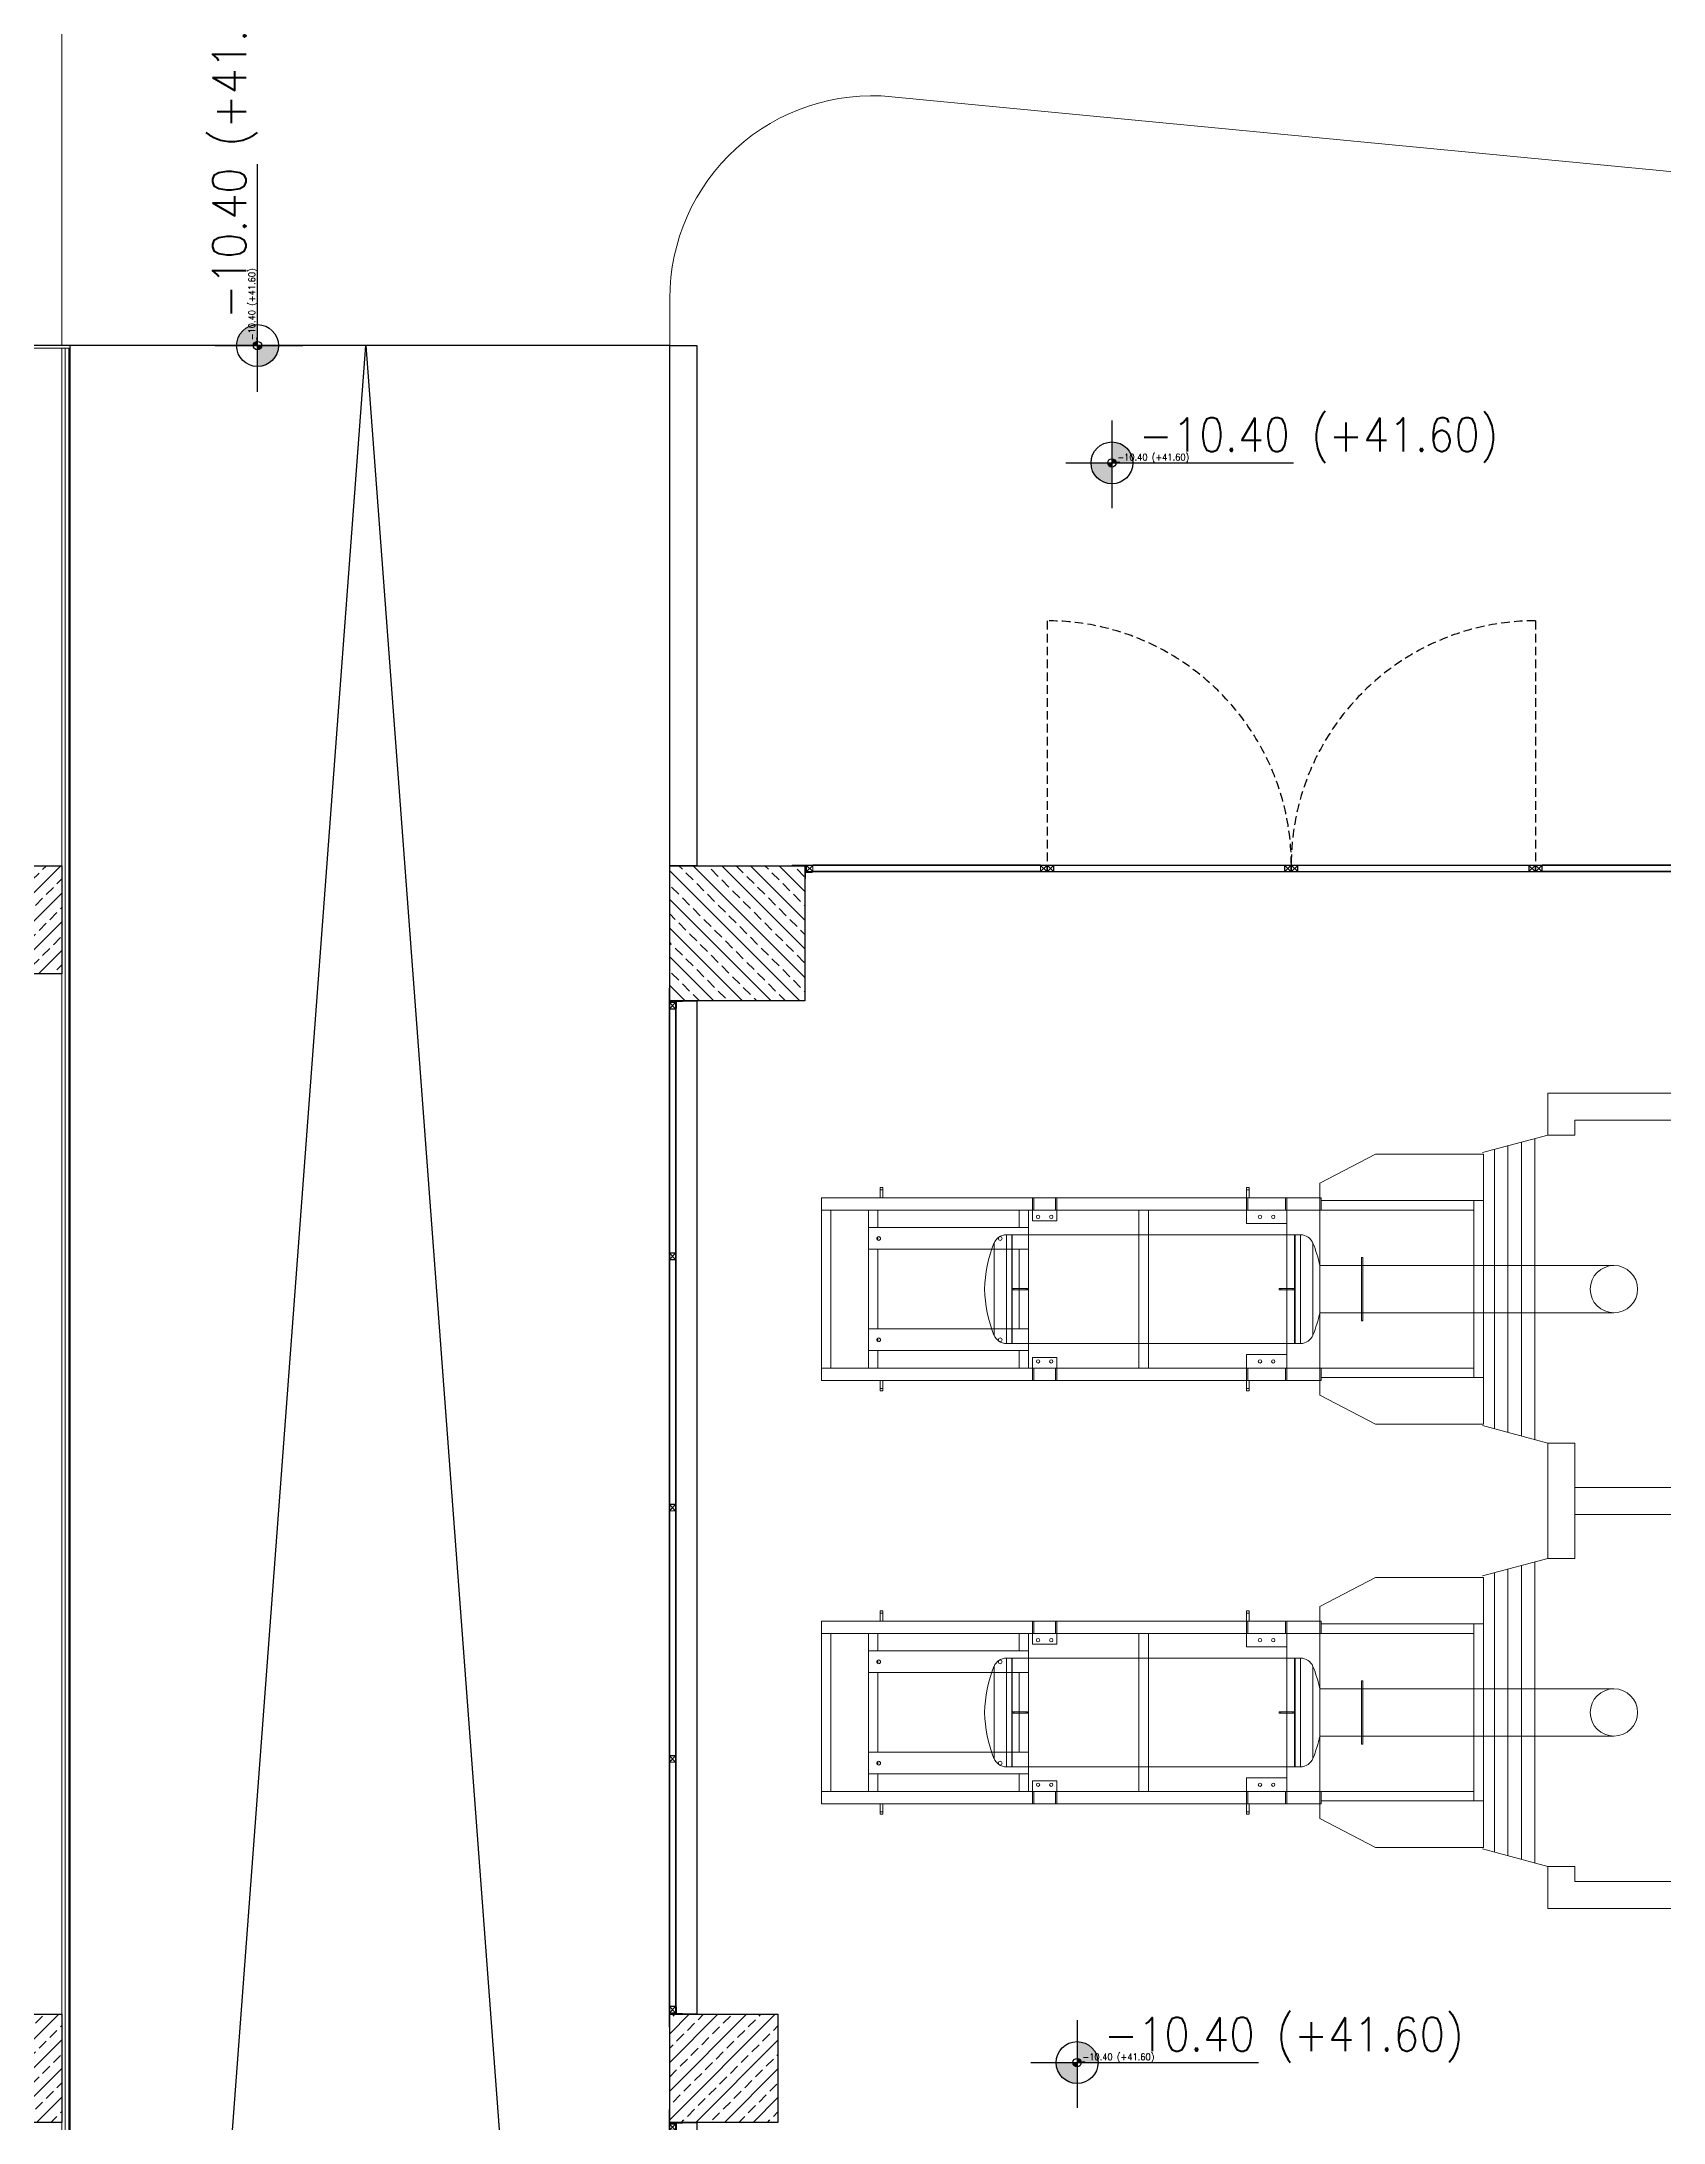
# Model space of a CAD drawing. Header units: metres. Extents: x -9802 to 773, y -8579 to 5125.
# Drawn here: x -2223 to -1023, y -1676 to -136 of the extents above; entities that cross this region are included whole.
import ezdxf
from ezdxf.enums import TextEntityAlignment as Align

# ---------------------------------------------------------------- set-up
doc = ezdxf.new("R2010")
doc.units = ezdxf.units.M
doc.header["$MEASUREMENT"] = 0
doc.linetypes.add('HIDDEN', pattern=[9.525, 6.35, -3.175])
doc.layers.get('0').update_dxf_attribs({"color": 30, "lineweight": 0})
for name, color, linetype in [('AG-DOOR-OPENING', 9, 'HIDDEN'), ('AG-ELEV-02', 152, 'Continuous'), ('AG-PLASTER', 73, 'Continuous'), ('AI-Equipment unfixed', 7, 'Continuous'), ('V-0_Hatch_Concrete', 252, 'Continuous'), ('V-0_Notation_Level_200', 2, 'Continuous'), ('V-0_Notation_Level_200 @ 1', 2, 'Continuous'), ('V-0_Notation_Level_200 @ 10', 2, 'Continuous'), ('V-0_Notation_Level_200 @ 50', 2, 'Continuous'), ('V-2_Column', 160, 'Continuous'), ('V-2_Stair', 100, 'Continuous'), ('V-2_Wall_Concrete', 160, 'Continuous')]:
    doc.layers.add(name, color=color, linetype=linetype)
for name, color, linetype, lineweight in [('AG-Electrical', 133, 'Continuous', 9), ('AG-Insulation_Heat_Rockwool', 95, 'BATTING', 13), ('AG-Profile_Steel', 122, 'Continuous', 15), ('AG-Wall', 4, 'Continuous', 20)]:
    doc.layers.add(name, color=color, linetype=linetype, lineweight=lineweight)
doc.styles.add('KOT', font='simplex.shx', dxfattribs={"width": 0.9})
doc.linetypes.add('BATTING', pattern='A,0.00254,-2.54,[134,ltypeshp.shx,S=2.54,R=0,X=-2.54,Y=0],-5.08,[134,ltypeshp.shx,S=2.54,R=180,X=2.54,Y=0],-2.54', length=10.16254)

# ---------------------------------------------------------------- blocks, each defined once
blk = doc.blocks.new('kolon 1x1')
at = {"layer": 'V-0_Hatch_Concrete'}
h = blk.add_hatch(dxfattribs=at)
h.set_pattern_fill('ANSI33', color=256, scale=0.6, angle=90)
h.set_pattern_definition([(135, (49.56922, -174.56495), (-0.10606602, -0.10606602), []), (135, (49.56922, -174.45888), (-0.10606602, -0.10606602), [0.075, -0.0375])])
h.paths.add_polyline_path([(1, -1), (1, 0), (0, 0), (0, -1)])
blk.add_lwpolyline([(0, -1), (0, 0), (1, 0), (1, -1)], close=True)
blk = doc.blocks.new('kolon 80x80')
at = {"layer": 'V-0_Hatch_Concrete'}
h = blk.add_hatch(dxfattribs=at)
h.set_pattern_fill('ANSI33', color=256, scale=0.6)
h.set_pattern_definition([(45, (-190.3679, -46.12143), (-0.10606602, 0.10606602), []), (45, (-190.26183, -46.12143), (-0.10606602, 0.10606602), [0.075, -0.0375])])
h.paths.add_polyline_path([(0, -0.8), (0.8, -0.8), (0.8, 0), (0, 0)])
blk.add_lwpolyline([(0, -0.8), (0, 0), (0.8, 0), (0.8, -0.8)], close=True)
blk = doc.blocks.new('JENERATOR')
at = {"layer": 'AG-Electrical', "ltscale": 0.3}
for p, q in [((-250, -11), (-250, 20)), ((-250, -11), (-250, 20)), ((-250, 20), (0, 20)), ((-230, -11), (-230, 0)), ((-230, 0), (0, 0)), ((-298.4, -24), (-250, -11)), ((-259.6, -13.6), (-259.6, -236.4)), ((-250, -11), (-230, -11)), ((-418.7, -46.5), (-377.7, -25)), ((-377.7, -25), (-297.7, -25)), ((-297.7, -25), (-297.7, -59.5)), ((-289.6, -21.6), (-289.6, -228.4)), ((-279.6, -19), (-279.6, -231)), ((-269.6, -16.3), (-269.6, -233.7)), ((-418.7, -57.5), (-787.7, -57.5)), ((-787.7, -57.5), (-787.7, -66.5)), ((-744.2, -49.7), (-742.2, -49.7)), ((-744.2, -51.4), (-744.2, -49.7)), ((-742.2, -51.4), (-744.2, -51.4)), ((-744.2, -51.4), (-744.2, -57.5)), ((-742.2, -49.7), (-742.2, -51.4)), ((-742.2, -51.4), (-742.2, -57.5)), ((-631.5, -57.5), (-631.5, -66.5)), ((-631.5, -57.5), (-630.5, -57.5)), ((-630.5, -57.5), (-630.5, -66.5)), ((-614.5, -57.5), (-613.5, -57.5)), ((-614.5, -57.5), (-614.5, -66.5)), ((-613.5, -57.5), (-613.5, -66.5)), ((-473.2, -49.7), (-471.2, -49.7)), ((-473.2, -51.4), (-473.2, -49.7)), ((-471.2, -51.4), (-473.2, -51.4)), ((-473.2, -51.4), (-473.2, -57.5)), ((-473.2, -57.5), (-472.2, -57.5)), ((-473.2, -57.5), (-473.2, -66.5)), ((-472.2, -57.5), (-472.2, -66.5)), ((-471.2, -49.7), (-471.2, -51.4)), ((-471.2, -51.4), (-471.2, -57.5)), ((-444.2, -57.5), (-444.2, -66.5)), ((-444.2, -57.5), (-443.2, -57.5)), ((-443.2, -57.5), (-443.2, -66.5)), ((-418.7, -57.5), (-418.7, -46.5)), ((-418.7, -57.5), (-418.7, -66.5)), ((-418.7, -57.5), (-417.7, -57.5)), ((-417.7, -57.5), (-417.7, -66.5)), ((-304.7, -59.5), (-417.7, -59.5)), ((-297.7, -59.5), (-417.7, -59.5)), ((-304.7, -59.5), (-304.7, -66.5)), ((-304.7, -190.5), (-304.7, -59.5)), ((-297.7, -59.5), (-304.7, -59.5)), ((-297.7, -190.5), (-297.7, -59.5)), ((-631.5, -66.5), (-787.7, -66.5)), ((-787.7, -66.5), (-787.7, -183.5)), ((-780.7, -66.5), (-780.7, -183.5)), ((-752.9, -66.5), (-752.9, -79.5)), ((-745.9, -66.5), (-745.9, -79.5)), ((-641.4, -79.5), (-641.4, -66.5)), ((-634.4, -79.5), (-634.4, -66.5)), ((-631.5, -66.5), (-631.5, -74.5)), ((-613.5, -66.5), (-631.5, -66.5)), ((-631.5, -74.5), (-613.5, -74.5)), ((-613.5, -74.5), (-613.5, -66.5)), ((-473.2, -66.5), (-613.5, -66.5)), ((-552.7, -183.5), (-552.7, -66.5)), ((-545.7, -183.5), (-545.7, -66.5)), ((-473.2, -66.5), (-473.2, -76.5)), ((-443.2, -66.5), (-473.2, -66.5)), ((-473.2, -76.5), (-443.2, -76.5)), ((-443.2, -76.5), (-443.2, -66.5)), ((-418.7, -66.5), (-443.2, -66.5)), ((-443.2, -173.5), (-443.2, -76.5)), ((-418.7, -66.5), (-417.7, -66.5)), ((-418.7, -183.5), (-418.7, -66.5)), ((-304.7, -66.5), (-417.7, -66.5)), ((-752.9, -79.5), (-752.9, -95.5)), ((-634.4, -79.5), (-752.9, -79.5)), ((-745.9, -86.2), (-745.9, -88.8)), ((-660, -91), (-660, -110.9)), ((-650.8, -84.8), (-646.9, -84.8)), ((-650.8, -84.8), (-650.8, -108.3)), ((-646.9, -84.8), (-646.9, -108.3)), ((-646.7, -84.9), (-646.5, -85)), ((-646.7, -84.9), (-646.7, -108.4)), ((-646.5, -84.8), (-437.5, -84.8)), ((-646.5, -124.6), (-646.5, -84.8)), ((-634.4, -79.5), (-634.4, -95.5)), ((-437.5, -84.8), (-437.5, -124.6)), ((-437.4, -85), (-437.2, -84.9)), ((-437.4, -155.1), (-437.4, -85)), ((-437.2, -165.1), (-437.2, -84.9)), ((-437, -84.8), (-433.1, -84.8)), ((-437, -165.2), (-437, -84.8)), ((-433.1, -165.2), (-433.1, -84.8)), ((-423.9, -91), (-423.9, -159)), ((-634.4, -95.5), (-752.9, -95.5)), ((-752.9, -95.5), (-752.9, -154.5)), ((-745.9, -95.5), (-745.9, -154.5)), ((-641.4, -154.5), (-641.4, -95.5)), ((-634.4, -154.5), (-634.4, -95.5)), ((-418.9, -107.5), (-387.9, -107.5)), ((-418.9, -107.5), (-418.9, -142.5)), ((-387.9, -101.5), (-386.9, -101.5)), ((-387.9, -148.5), (-387.9, -101.5)), ((-387.9, -107.5), (-201.1, -107.5)), ((-386.9, -101.5), (-386.9, -148.5)), ((-660, -110.9), (-660, -159)), ((-650.8, -108.3), (-650.8, -165.2)), ((-646.9, -108.3), (-646.9, -165.2)), ((-646.7, -108.4), (-646.7, -165.1)), ((-646.5, -124.6), (-646.5, -125.4)), ((-645.3, -124.6), (-646.5, -124.6)), ((-646.5, -125.4), (-645.3, -125.4)), ((-646.5, -165.2), (-646.5, -125.4)), ((-645.3, -125.4), (-645.3, -124.6)), ((-645.3, -124.6), (-636.3, -124.6)), ((-645.3, -125.4), (-636.3, -125.4)), ((-636.3, -124.6), (-636.3, -125.4)), ((-635.1, -124.6), (-636.3, -124.6)), ((-636.3, -125.4), (-635.1, -125.4)), ((-635.1, -124.6), (-635.1, -125.4)), ((-448.9, -124.6), (-448.9, -125.4)), ((-447.7, -124.6), (-448.9, -124.6)), ((-448.9, -125.4), (-447.7, -125.4)), ((-447.7, -124.6), (-438.7, -124.6)), ((-447.7, -125.4), (-447.7, -124.6)), ((-447.7, -125.4), (-438.7, -125.4)), ((-438.7, -124.6), (-438.7, -125.4)), ((-437.5, -124.6), (-438.7, -124.6)), ((-438.7, -125.4), (-437.5, -125.4)), ((-437.5, -124.6), (-437.5, -125.4)), ((-437.5, -125.4), (-437.5, -165.2)), ((-387.9, -142.5), (-418.9, -142.5)), ((-387.9, -142.5), (-201.1, -142.5)), ((-386.9, -148.5), (-387.9, -148.5)), ((-752.9, -154.5), (-752.9, -170.5)), ((-634.4, -154.5), (-752.9, -154.5)), ((-745.9, -161.2), (-745.9, -163.8)), ((-646.9, -165.2), (-650.8, -165.2)), ((-646.5, -165), (-646.7, -165.1)), ((-437.5, -165.2), (-646.5, -165.2)), ((-634.4, -154.5), (-634.4, -170.5)), ((-437.4, -165), (-437.4, -155.1)), ((-437.2, -165.1), (-437.4, -165)), ((-433.1, -165.2), (-437, -165.2)), ((-787.7, -192.5), (-787.7, -183.5)), ((-787.7, -183.5), (-631.5, -183.5)), ((-634.4, -170.5), (-752.9, -170.5)), ((-752.9, -170.5), (-752.9, -183.5)), ((-745.9, -170.5), (-745.9, -183.5)), ((-641.4, -183.5), (-641.4, -170.5)), ((-634.4, -183.5), (-634.4, -170.5)), ((-613.5, -175.5), (-631.5, -175.5)), ((-631.5, -175.5), (-631.5, -183.5)), ((-631.5, -192.5), (-631.5, -183.5)), ((-631.5, -183.5), (-613.5, -183.5)), ((-630.5, -192.5), (-630.5, -183.5)), ((-614.5, -192.5), (-614.5, -183.5)), ((-613.5, -183.5), (-613.5, -175.5)), ((-613.5, -192.5), (-613.5, -183.5)), ((-613.5, -183.5), (-473.2, -183.5)), ((-473.2, -173.5), (-473.2, -183.5)), ((-443.2, -173.5), (-473.2, -173.5)), ((-473.2, -192.5), (-473.2, -183.5)), ((-473.2, -183.5), (-443.2, -183.5)), ((-472.2, -192.5), (-472.2, -183.5)), ((-444.2, -192.5), (-444.2, -183.5)), ((-443.2, -183.5), (-443.2, -173.5)), ((-443.2, -192.5), (-443.2, -183.5)), ((-443.2, -183.5), (-418.7, -183.5)), ((-418.7, -183.5), (-418.7, -192.5)), ((-418.7, -183.5), (-417.7, -183.5)), ((-417.7, -183.5), (-417.7, -192.5)), ((-417.7, -183.5), (-304.7, -183.5)), ((-304.7, -190.5), (-304.7, -183.5)), ((-787.7, -192.5), (-418.7, -192.5)), ((-744.2, -198.6), (-744.2, -192.5)), ((-744.2, -198.6), (-742.2, -198.6)), ((-744.2, -200.3), (-744.2, -198.6)), ((-742.2, -198.6), (-742.2, -192.5)), ((-742.2, -198.6), (-742.2, -200.3)), ((-630.5, -192.5), (-631.5, -192.5)), ((-613.5, -192.5), (-614.5, -192.5)), ((-473.2, -198.6), (-473.2, -192.5)), ((-472.2, -192.5), (-473.2, -192.5)), ((-473.2, -198.6), (-471.2, -198.6)), ((-473.2, -200.3), (-473.2, -198.6)), ((-471.2, -198.6), (-471.2, -192.5)), ((-471.2, -198.6), (-471.2, -200.3)), ((-443.2, -192.5), (-444.2, -192.5)), ((-418.7, -192.5), (-417.7, -192.5)), ((-418.7, -192.5), (-418.7, -203.5)), ((-417.7, -190.5), (-304.7, -190.5)), ((-297.7, -190.5), (-417.7, -190.5)), ((-297.7, -190.5), (-304.7, -190.5)), ((-297.7, -225), (-297.7, -190.5)), ((-742.2, -200.3), (-744.2, -200.3)), ((-471.2, -200.3), (-473.2, -200.3)), ((-418.7, -203.5), (-377.7, -225)), ((-377.7, -225), (-297.7, -225)), ((-298.4, -226), (-250, -239)), ((-250, -324.3), (-250, -239)), ((-250, -239), (-230, -239)), ((-230, -324.3), (-230, -239)), ((-230, -271.7), (0, -271.7)), ((-230, -291.7), (0, -291.7)), ((-418.7, -359.8), (-377.7, -338.3)), ((-377.7, -338.3), (-297.7, -338.3)), ((-298.4, -337.3), (-250, -324.3)), ((-297.7, -338.3), (-297.7, -372.8)), ((-289.6, -334.9), (-289.6, -541.7)), ((-279.6, -332.3), (-279.6, -544.3)), ((-269.6, -329.6), (-269.6, -547)), ((-259.6, -326.9), (-259.6, -549.7)), ((-250, -324.3), (-230, -324.3)), ((-744.2, -363), (-742.2, -363)), ((-744.2, -364.7), (-744.2, -363)), ((-742.2, -364.7), (-744.2, -364.7)), ((-744.2, -364.7), (-744.2, -370.8)), ((-742.2, -363), (-742.2, -364.7)), ((-742.2, -364.7), (-742.2, -370.8)), ((-473.2, -363), (-471.2, -363)), ((-473.2, -364.7), (-473.2, -363)), ((-471.2, -364.7), (-473.2, -364.7)), ((-473.2, -364.7), (-473.2, -370.8)), ((-471.2, -363), (-471.2, -364.7)), ((-471.2, -364.7), (-471.2, -370.8)), ((-418.7, -370.8), (-418.7, -359.8)), ((-418.7, -370.8), (-787.7, -370.8)), ((-787.7, -370.8), (-787.7, -379.8)), ((-631.5, -379.8), (-787.7, -379.8)), ((-787.7, -379.8), (-787.7, -496.8)), ((-780.7, -379.8), (-780.7, -496.8)), ((-752.9, -379.8), (-752.9, -392.8)), ((-745.9, -379.8), (-745.9, -392.8)), ((-641.4, -392.8), (-641.4, -379.8)), ((-634.4, -392.8), (-634.4, -379.8)), ((-631.5, -370.8), (-631.5, -379.8)), ((-631.5, -370.8), (-630.5, -370.8)), ((-631.5, -379.8), (-631.5, -387.8)), ((-613.5, -379.8), (-631.5, -379.8)), ((-630.5, -370.8), (-630.5, -379.8)), ((-614.5, -370.8), (-613.5, -370.8)), ((-614.5, -370.8), (-614.5, -379.8)), ((-613.5, -370.8), (-613.5, -379.8)), ((-613.5, -387.8), (-613.5, -379.8)), ((-473.2, -379.8), (-613.5, -379.8)), ((-552.7, -496.8), (-552.7, -379.8)), ((-545.7, -496.8), (-545.7, -379.8)), ((-473.2, -370.8), (-472.2, -370.8)), ((-473.2, -370.8), (-473.2, -379.8)), ((-473.2, -379.8), (-473.2, -389.8)), ((-443.2, -379.8), (-473.2, -379.8)), ((-472.2, -370.8), (-472.2, -379.8)), ((-444.2, -370.8), (-444.2, -379.8)), ((-444.2, -370.8), (-443.2, -370.8)), ((-443.2, -370.8), (-443.2, -379.8)), ((-443.2, -389.8), (-443.2, -379.8)), ((-418.7, -379.8), (-443.2, -379.8)), ((-418.7, -370.8), (-418.7, -379.8)), ((-418.7, -370.8), (-417.7, -370.8)), ((-418.7, -379.8), (-417.7, -379.8)), ((-418.7, -496.8), (-418.7, -379.8)), ((-417.7, -370.8), (-417.7, -379.8)), ((-304.7, -372.8), (-417.7, -372.8)), ((-297.7, -372.8), (-417.7, -372.8)), ((-304.7, -379.8), (-417.7, -379.8)), ((-304.7, -372.8), (-304.7, -379.8)), ((-304.7, -503.8), (-304.7, -372.8)), ((-297.7, -372.8), (-304.7, -372.8)), ((-297.7, -503.8), (-297.7, -372.8)), ((-752.9, -392.8), (-752.9, -408.8)), ((-634.4, -392.8), (-752.9, -392.8)), ((-745.9, -399.5), (-745.9, -402.1)), ((-650.8, -398.1), (-646.9, -398.1)), ((-650.8, -398.1), (-650.8, -421.6)), ((-646.9, -398.1), (-646.9, -421.6)), ((-646.7, -398.2), (-646.5, -398.3)), ((-646.7, -398.2), (-646.7, -421.7)), ((-646.5, -398.1), (-437.5, -398.1)), ((-646.5, -437.9), (-646.5, -398.1)), ((-634.4, -392.8), (-634.4, -408.8)), ((-631.5, -387.8), (-613.5, -387.8)), ((-473.2, -389.8), (-443.2, -389.8)), ((-443.2, -486.8), (-443.2, -389.8)), ((-437.5, -398.1), (-437.5, -437.9)), ((-437.4, -398.3), (-437.2, -398.2)), ((-437.4, -468.4), (-437.4, -398.3)), ((-437.2, -478.4), (-437.2, -398.2)), ((-437, -398.1), (-433.1, -398.1)), ((-437, -478.5), (-437, -398.1)), ((-433.1, -478.5), (-433.1, -398.1)), ((-634.4, -408.8), (-752.9, -408.8)), ((-752.9, -408.8), (-752.9, -467.8)), ((-745.9, -408.8), (-745.9, -467.8)), ((-660, -404.3), (-660, -424.2)), ((-641.4, -467.8), (-641.4, -408.8)), ((-634.4, -467.8), (-634.4, -408.8)), ((-423.9, -404.3), (-423.9, -472.3)), ((-387.9, -414.8), (-386.9, -414.8)), ((-387.9, -461.8), (-387.9, -414.8)), ((-386.9, -414.8), (-386.9, -461.8)), ((-660, -424.2), (-660, -472.3)), ((-650.8, -421.6), (-650.8, -478.5)), ((-646.9, -421.6), (-646.9, -478.5)), ((-646.7, -421.7), (-646.7, -478.4)), ((-418.9, -420.8), (-387.9, -420.8)), ((-418.9, -420.8), (-418.9, -455.8)), ((-387.9, -420.8), (-201.1, -420.8)), ((-646.5, -437.9), (-646.5, -438.7)), ((-645.3, -437.9), (-646.5, -437.9)), ((-646.5, -438.7), (-645.3, -438.7)), ((-646.5, -478.5), (-646.5, -438.7)), ((-645.3, -438.7), (-645.3, -437.9)), ((-645.3, -437.9), (-636.3, -437.9)), ((-645.3, -438.7), (-636.3, -438.7)), ((-636.3, -437.9), (-636.3, -438.7)), ((-635.1, -437.9), (-636.3, -437.9)), ((-636.3, -438.7), (-635.1, -438.7)), ((-635.1, -437.9), (-635.1, -438.7)), ((-448.9, -437.9), (-448.9, -438.7)), ((-447.7, -437.9), (-448.9, -437.9)), ((-448.9, -438.7), (-447.7, -438.7)), ((-447.7, -437.9), (-438.7, -437.9)), ((-447.7, -438.7), (-447.7, -437.9)), ((-447.7, -438.7), (-438.7, -438.7)), ((-438.7, -437.9), (-438.7, -438.7)), ((-437.5, -437.9), (-438.7, -437.9)), ((-438.7, -438.7), (-437.5, -438.7)), ((-437.5, -437.9), (-437.5, -438.7)), ((-437.5, -438.7), (-437.5, -478.5)), ((-387.9, -455.8), (-418.9, -455.8)), ((-387.9, -455.8), (-201.1, -455.8)), ((-386.9, -461.8), (-387.9, -461.8)), ((-752.9, -467.8), (-752.9, -483.8)), ((-634.4, -467.8), (-752.9, -467.8)), ((-745.9, -474.5), (-745.9, -477.1)), ((-634.4, -467.8), (-634.4, -483.8)), ((-437.4, -478.3), (-437.4, -468.4)), ((-634.4, -483.8), (-752.9, -483.8)), ((-752.9, -483.8), (-752.9, -496.8)), ((-745.9, -483.8), (-745.9, -496.8)), ((-646.9, -478.5), (-650.8, -478.5)), ((-646.5, -478.3), (-646.7, -478.4)), ((-437.5, -478.5), (-646.5, -478.5)), ((-641.4, -496.8), (-641.4, -483.8)), ((-634.4, -496.8), (-634.4, -483.8)), ((-613.5, -488.8), (-631.5, -488.8)), ((-631.5, -488.8), (-631.5, -496.8)), ((-613.5, -496.8), (-613.5, -488.8)), ((-473.2, -486.8), (-473.2, -496.8)), ((-443.2, -486.8), (-473.2, -486.8)), ((-443.2, -496.8), (-443.2, -486.8)), ((-437.2, -478.4), (-437.4, -478.3)), ((-433.1, -478.5), (-437, -478.5)), ((-787.7, -505.8), (-787.7, -496.8)), ((-787.7, -496.8), (-631.5, -496.8)), ((-787.7, -505.8), (-418.7, -505.8)), ((-744.2, -511.9), (-744.2, -505.8)), ((-742.2, -511.9), (-742.2, -505.8)), ((-631.5, -505.8), (-631.5, -496.8)), ((-631.5, -496.8), (-613.5, -496.8)), ((-630.5, -505.8), (-631.5, -505.8)), ((-630.5, -505.8), (-630.5, -496.8)), ((-614.5, -505.8), (-614.5, -496.8)), ((-613.5, -505.8), (-614.5, -505.8)), ((-613.5, -505.8), (-613.5, -496.8)), ((-613.5, -496.8), (-473.2, -496.8)), ((-473.2, -505.8), (-473.2, -496.8)), ((-473.2, -496.8), (-443.2, -496.8)), ((-473.2, -511.9), (-473.2, -505.8)), ((-472.2, -505.8), (-473.2, -505.8)), ((-472.2, -505.8), (-472.2, -496.8)), ((-471.2, -511.9), (-471.2, -505.8)), ((-444.2, -505.8), (-444.2, -496.8)), ((-443.2, -505.8), (-444.2, -505.8)), ((-443.2, -505.8), (-443.2, -496.8)), ((-443.2, -496.8), (-418.7, -496.8)), ((-418.7, -496.8), (-418.7, -505.8)), ((-418.7, -496.8), (-417.7, -496.8)), ((-418.7, -505.8), (-417.7, -505.8)), ((-418.7, -505.8), (-418.7, -516.8)), ((-418.7, -505.8), (-418.7, -516.8)), ((-417.7, -496.8), (-417.7, -505.8)), ((-417.7, -496.8), (-304.7, -496.8)), ((-417.7, -503.8), (-304.7, -503.8)), ((-297.7, -503.8), (-417.7, -503.8)), ((-304.7, -503.8), (-304.7, -496.8)), ((-297.7, -503.8), (-304.7, -503.8)), ((-297.7, -538.3), (-297.7, -503.8)), ((-744.2, -511.9), (-742.2, -511.9)), ((-744.2, -513.6), (-744.2, -511.9)), ((-742.2, -513.6), (-744.2, -513.6)), ((-742.2, -511.9), (-742.2, -513.6)), ((-473.2, -511.9), (-471.2, -511.9)), ((-473.2, -513.6), (-473.2, -511.9)), ((-471.2, -513.6), (-473.2, -513.6)), ((-471.2, -511.9), (-471.2, -513.6)), ((-418.7, -516.8), (-377.7, -538.3)), ((-377.7, -538.3), (-297.7, -538.3)), ((-298.4, -539.3), (-250, -552.3)), ((-250, -583.3), (-250, -552.3)), ((-250, -552.3), (-230, -552.3)), ((-230, -563.3), (-230, -552.3)), ((0, -563.3), (-230, -563.3)), ((0, -583.3), (-250, -583.3))]:
    blk.add_line(p, q, dxfattribs=at)
for centre, radius in [((-627.4, -71.5), 1.25), ((-617.6, -71.5), 1.25), ((-463.1, -71.5), 1.25), ((-453.3, -71.5), 1.25), ((-745.4, -87.5), 1.4), ((-655.4, -87.5), 1.4), ((-745.4, -162.5), 1.4), ((-655.4, -162.5), 1.4), ((-627.4, -178.5), 1.25), ((-617.6, -178.5), 1.25), ((-463.1, -178.5), 1.25), ((-453.3, -178.5), 1.25), ((-627.4, -384.8), 1.25), ((-617.6, -384.8), 1.25), ((-463.1, -384.8), 1.25), ((-453.3, -384.8), 1.25), ((-745.4, -400.8), 1.4), ((-655.4, -400.8), 1.4), ((-745.4, -475.8), 1.4), ((-655.4, -475.8), 1.4), ((-627.4, -491.8), 1.25), ((-617.6, -491.8), 1.25), ((-463.1, -491.8), 1.25), ((-453.3, -491.8), 1.25)]:
    blk.add_circle(centre, radius, dxfattribs=at)
for centre, radius, start, end in [((-571.8, -126.8), 95.2, 157.9093, 178.9192), ((-650.8, -94.7), 9.93, 90, 157.9093), ((-646.9, -85.3), 0.5, 60.7568, 90), ((-437.5, -84.7), 0.3, 270, 299.2432), ((-437, -85.3), 0.5, 90, 119.2432), ((-433.1, -94.7), 9.93, 22.0907, 90), ((-512.1, -126.8), 95.2, 11.6951, 22.0907), ((-201.1, -125), 17.5, 90, 270), ((-201.1, -125), 17.5, 270, 90), ((-571.8, -123.2), 95.2, 181.0808, 202.0907), ((-512.1, -123.2), 95.2, 337.9093, 348.3049), ((-650.8, -155.3), 9.93, 202.0907, 270), ((-646.9, -164.7), 0.5, 270, 299.2432), ((-437.5, -165.3), 0.3, 60.7568, 90), ((-437, -164.7), 0.5, 240.7568, 270), ((-433.1, -155.3), 9.93, 270, 337.9093), ((-650.8, -408), 9.93, 90, 157.9093), ((-646.9, -398.6), 0.5, 60.7568, 90), ((-437.5, -398), 0.3, 270, 299.2432), ((-437, -398.6), 0.5, 90, 119.2432), ((-433.1, -408), 9.93, 22.0907, 90), ((-571.8, -440.1), 95.2, 157.9093, 178.9192), ((-512.1, -440.1), 95.2, 11.6951, 22.0907), ((-201.1, -438.3), 17.5, 90, 270), ((-201.1, -438.3), 17.5, 270, 90), ((-571.8, -436.5), 95.2, 181.0808, 202.0907), ((-512.1, -436.5), 95.2, 337.9093, 348.3049), ((-650.8, -468.6), 9.93, 202.0907, 270), ((-433.1, -468.6), 9.93, 270, 337.9093), ((-646.9, -478), 0.5, 270, 299.2432), ((-437.5, -478.6), 0.3, 60.7568, 90), ((-437, -478), 0.5, 240.7568, 270)]:
    blk.add_arc(centre, radius, start, end, dxfattribs=at)
blk = doc.blocks.new('menfez')
blk.add_wipeout([(10, -45), (10, 5), (7490, 5), (7490, -45)])
at = {"layer": 'AG-Profile_Steel', "ltscale": 2.5}
h = blk.add_hatch(dxfattribs=at)
h.set_pattern_fill('ANSI31', color=256, angle=270, style=0)
h.set_pattern_definition([(315, (-647161.083, 66540.2703), (2.24506403, 2.24506403), [])])
h.paths.add_polyline_path([(-95, 5), (-95, 0), (0, 0), (0, -95), (5, -95), (5, 5)])
h = blk.add_hatch(dxfattribs=at)
h.set_pattern_fill('ANSI31', color=256, angle=360, style=0)
h.set_pattern_definition([(45, (23607.336, -1117162.009), (-2.24506403, 2.24506403), [])])
h.paths.add_polyline_path([(10, 5), (10, -45), (55, -45), (55, -50), (5, -50), (5, 5)])
h = blk.add_hatch(dxfattribs=at)
h.set_pattern_fill('ANSI31', color=256, angle=360, style=0)
h.set_pattern_definition([(45, (31152.967, -1117162.009), (-2.24506403, 2.24506403), [])])
h.paths.add_polyline_path([(7490, 5), (7490, -45), (7445, -45), (7445, -50), (7495, -50), (7495, 5)])
h = blk.add_hatch(dxfattribs=at)
h.set_pattern_fill('ANSI31', color=256, angle=270, style=0)
h.set_pattern_definition([(315, (-646132.948, 66540.271), (2.24506403, 2.24506403), [])])
h.paths.add_polyline_path([(7595, 5), (7595, 0), (7500, 0), (7500, -95), (7495, -95), (7495, 5)])
at = {"layer": 'AG-ELEV-02', "ltscale": 2.5}
for p, q in [((7445, 5), (60, 5)), ((7445, 3), (60, 3)), ((7445, -43), (60, -43)), ((7445, -45), (60, -45))]:
    blk.add_line(p, q, dxfattribs=at)
at = {"layer": 'AG-Profile_Steel'}
for points in [[(-95, 5), (-95, 0), (0, 0), (0, -95), (5, -95), (5, 5)], [(58, 3), (12, 3), (12, -43), (58, -43)], [(1913, 3), (1867, 3), (1867, -43), (1913, -43)], [(3773, 3), (3727, 3), (3727, -43), (3773, -43)], [(5633, 3), (5587, 3), (5587, -43), (5633, -43)], [(7442, 3), (7488, 3), (7488, -43), (7442, -43)], [(7595, 5), (7595, 0), (7500, 0), (7500, -95), (7495, -95), (7495, 5)]]:
    blk.add_lwpolyline(points, close=True, dxfattribs=at)
for points in [[(10, 5), (10, -45), (55, -45), (55, -50), (5, -50), (5, 5), (10, 5)], [(60, 5), (10, 5), (10, -45), (60, -45), (60, 5)], [(12, 3), (58, -43)], [(58, 3), (12, -43)], [(1915, 5), (1865, 5), (1865, -45), (1915, -45), (1915, 5)], [(1867, 3), (1913, -43)], [(1913, 3), (1867, -43)], [(3775, 5), (3725, 5), (3725, -45), (3775, -45), (3775, 5)], [(3727, 3), (3773, -43)], [(3773, 3), (3727, -43)], [(5635, 5), (5585, 5), (5585, -45), (5635, -45), (5635, 5)], [(5587, 3), (5633, -43)], [(5633, 3), (5587, -43)], [(7440, 5), (7490, 5), (7490, -45), (7440, -45), (7440, 5)], [(7488, 3), (7442, -43)], [(7442, 3), (7488, -43)], [(7490, 5), (7490, -45), (7445, -45), (7445, -50), (7495, -50), (7495, 5), (7490, 5)]]:
    blk.add_lwpolyline(points, dxfattribs=at)
blk = doc.blocks.new('A$C04FF08C9')
at = {"layer": 'AG-Profile_Steel', "ltscale": 2.5}
h = blk.add_hatch(dxfattribs=at)
h.set_pattern_fill('ANSI31', color=256, angle=180, style=0)
h.set_pattern_definition([(225, (66635.271, 654456.083), (2.24506403, -2.24506403), [])])
h.paths.add_polyline_path([(100, 7390), (95, 7390), (95, 7295), (0, 7295), (0, 7290), (100, 7290)])
h = blk.add_hatch(dxfattribs=at)
h.set_pattern_fill('ANSI31', color=256, angle=270, style=0)
h.set_pattern_definition([(315, (-1117067.0084, -16312.336), (2.24506403, 2.24506403), [])])
h.paths.add_polyline_path([(100, 7285), (50, 7285), (50, 7240), (45, 7240), (45, 7290), (100, 7290)])
h = blk.add_hatch(dxfattribs=at)
h.set_pattern_fill('ANSI31', color=256, angle=180, style=0)
h.set_pattern_definition([(225, (66635.2715, 653727.948), (2.24506403, -2.24506403), [])])
h.paths.add_polyline_path([(100, 0), (95, 0), (95, 95), (0, 95), (0, 100), (100, 100)])
h = blk.add_hatch(dxfattribs=at)
h.set_pattern_fill('ANSI31', color=256, angle=270, style=0)
h.set_pattern_definition([(315, (-1117067.0084, -23557.967), (2.24506403, 2.24506403), [])])
h.paths.add_polyline_path([(100, 105), (50, 105), (50, 150), (45, 150), (45, 100), (100, 100)])
at = {"layer": 'AG-DOOR-OPENING', "ltscale": 10}
for p, q in [((1907, 5502), (100, 5502)), ((1907, 1887), (100, 1887))]:
    blk.add_line(p, q, dxfattribs=at)
for centre, start, end in [((100, 5502), 270, 0), ((100, 1887), 0, 90)]:
    blk.add_arc(centre, 1808, start, end, dxfattribs=at)
at = {"layer": 'AG-ELEV-02', "ltscale": 2.5}
for p, q in [((50, 5552), (50, 7235)), ((52, 5552), (52, 7235)), ((98, 5552), (98, 7235)), ((100, 5552), (100, 7235)), ((50, 150), (50, 1837)), ((52, 150), (52, 1837)), ((98, 150), (98, 1837)), ((100, 150), (100, 1837))]:
    blk.add_line(p, q, dxfattribs=at)
for points in [[(100, 3745), (50, 3745), (50, 5452), (100, 5452)], [(50, 3645), (100, 3645), (100, 1937), (50, 1937)]]:
    blk.add_lwpolyline(points, close=True, dxfattribs=at)
at = {"layer": 'AG-Profile_Steel'}
for points in [[(100, 7390), (95, 7390), (95, 7295), (0, 7295), (0, 7290), (100, 7290)], [(98, 7237), (98, 7283), (52, 7283), (52, 7237)], [(98, 5504), (98, 5550), (52, 5550), (52, 5504)], [(98, 5454), (98, 5500), (52, 5500), (52, 5454)], [(98, 3697), (98, 3743), (52, 3743), (52, 3697)], [(98, 3647), (98, 3693), (52, 3693), (52, 3647)], [(98, 1889), (98, 1935), (52, 1935), (52, 1889)], [(98, 1839), (98, 1885), (52, 1885), (52, 1839)], [(100, 0), (95, 0), (95, 95), (0, 95), (0, 100), (100, 100)], [(98, 153), (98, 107), (52, 107), (52, 153)]]:
    blk.add_lwpolyline(points, close=True, dxfattribs=at)
for points in [[(100, 7285), (50, 7285), (50, 7240), (45, 7240), (45, 7290), (100, 7290), (100, 7285)], [(100, 7235), (100, 7285), (50, 7285), (50, 7235), (100, 7235)], [(98, 7283), (52, 7237)], [(98, 7237), (52, 7283)], [(100, 5502), (100, 5552), (50, 5552), (50, 5502), (100, 5502)], [(98, 5550), (52, 5504)], [(98, 5504), (52, 5550)], [(100, 5452), (100, 5502), (50, 5502), (50, 5452), (100, 5452)], [(98, 5500), (52, 5454)], [(98, 5454), (52, 5500)], [(100, 3695), (100, 3745), (50, 3745), (50, 3695), (100, 3695)], [(98, 3743), (52, 3697)], [(98, 3697), (52, 3743)], [(100, 3645), (100, 3695), (50, 3695), (50, 3645), (100, 3645)], [(98, 3693), (52, 3647)], [(98, 3647), (52, 3693)], [(100, 1887), (100, 1937), (50, 1937), (50, 1887), (100, 1887)], [(100, 1837), (100, 1887), (50, 1887), (50, 1837), (100, 1837)], [(98, 1935), (52, 1889)], [(98, 1889), (52, 1935)], [(98, 1885), (52, 1839)], [(98, 1839), (52, 1885)], [(100, 155), (100, 105), (50, 105), (50, 155), (100, 155)], [(100, 105), (50, 105), (50, 150), (45, 150), (45, 100), (100, 100), (100, 105)], [(98, 107), (52, 153)], [(98, 153), (52, 107)]]:
    blk.add_lwpolyline(points, dxfattribs=at)
blk = doc.blocks.new('*U22')
h = blk.add_hatch(color=256)
h.paths.add_polyline_path([(0, 0), (248, 0, 0.414214), (0, 248)])
h.paths.add_polyline_path([(0, -248), (0, 0), (-248, 0, 0.414214)])
for p, q in [((0, 503), (0, -536)), ((-547, 0), (2149, 0))]:
    blk.add_line(p, q)
blk.add_circle((0, 0), 248)
at = {"style": 'KOT', "width": 0.9}
blk.add_attdef('BITMIS-KOT', text='', height=400, dxfattribs=at).set_placement((319, 15), align=Align.BOTTOM_LEFT)
blk.add_attdef('KABA-KOT', text='', height=400, dxfattribs=at).set_placement((314, -177), align=Align.TOP_LEFT)
blk = doc.blocks.new('*U104')
at = {"layer": 'V-0_Notation_Level_200 @ 1', "xscale": 0.00125, "yscale": 0.00125, "zscale": 0.00125}
blk.add_blockref('*U22', (-1456.9, -1631.6), dxfattribs=at).add_auto_attribs({'BITMIS-KOT': '-10.40 (+41.60)'})
at = {"layer": 'V-0_Notation_Level_200 @ 10', "xscale": 0.0125, "yscale": 0.0125, "zscale": 0.0125}
blk.add_blockref('*U22', (-1456.9, -1631.6), dxfattribs=at).add_auto_attribs({'BITMIS-KOT': '-10.40 (+41.60)'})
at = {"layer": 'V-0_Notation_Level_200 @ 50', "xscale": 0.06250000000000001, "yscale": 0.06250000000000001, "zscale": 0.06250000000000001}
blk.add_blockref('*U22', (-1456.9, -1631.6), dxfattribs=at).add_auto_attribs({'BITMIS-KOT': '-10.40 (+41.60)'})
blk = doc.blocks.new('*U107')
at = {"layer": 'V-0_Notation_Level_200 @ 1', "xscale": 0.00125, "yscale": 0.00125, "zscale": 0.00125}
blk.add_blockref('*U22', (-1431.1, -447.7), dxfattribs=at).add_auto_attribs({'BITMIS-KOT': '-10.40 (+41.60)'})
at = {"layer": 'V-0_Notation_Level_200 @ 10', "xscale": 0.0125, "yscale": 0.0125, "zscale": 0.0125}
blk.add_blockref('*U22', (-1431.1, -447.7), dxfattribs=at).add_auto_attribs({'BITMIS-KOT': '-10.40 (+41.60)'})
at = {"layer": 'V-0_Notation_Level_200 @ 50', "xscale": 0.06250000000000001, "yscale": 0.06250000000000001, "zscale": 0.06250000000000001}
blk.add_blockref('*U22', (-1431.1, -447.7), dxfattribs=at).add_auto_attribs({'BITMIS-KOT': '-10.40 (+41.60)'})
blk = doc.blocks.new('*U109')
at = {"layer": 'V-0_Notation_Level_200 @ 1', "xscale": 0.00125, "yscale": 0.00125, "zscale": 0.00125, "rotation": 90}
blk.add_blockref('*U22', (-2063.6, -360.9), dxfattribs=at).add_auto_attribs({'BITMIS-KOT': '-10.40 (+41.60)'})
at = {"layer": 'V-0_Notation_Level_200 @ 10', "xscale": 0.0125, "yscale": 0.0125, "zscale": 0.0125, "rotation": 90}
blk.add_blockref('*U22', (-2063.6, -360.9), dxfattribs=at).add_auto_attribs({'BITMIS-KOT': '-10.40 (+41.60)'})
at = {"layer": 'V-0_Notation_Level_200 @ 50', "xscale": 0.06250000000000001, "yscale": 0.06250000000000001, "zscale": 0.06250000000000001, "rotation": 90}
blk.add_blockref('*U22', (-2063.6, -360.9), dxfattribs=at).add_auto_attribs({'BITMIS-KOT': '-10.40 (+41.60)'})
blk = doc.blocks.new('A$C09C70BEB')
at = {"color": 30, "ltscale": 0.3}
for points in [[(-13.75, 0.4), (-13.75, 7.9), (-13.55, 7.9), (-13.55, 0.4), (-13.75, 0.4)], [(-13.75, -7.9), (-13.75, -0.4), (-13.55, -0.4), (-13.55, -7.9), (-13.75, -7.9)]]:
    blk.add_lwpolyline(points, dxfattribs=at)
at = {"layer": 'V-2_Stair', "ltscale": 2.5}
blk.add_line((-13.75, 12.75), (-18.25, 12.75), dxfattribs=at)
for points in [[(-17.368, -5.544), (-16, 12.75)], [(-16, 12.75), (-14.716, -4.415)]]:
    blk.add_lwpolyline(points, dxfattribs=at)
at = {"layer": 'V-2_Stair', "color": 1, "ltscale": 2.5}
blk.add_lwpolyline([(-13.55, 8.9), (-13.75, 8.9), (-13.75, 12.75), (-13.55, 12.75)], close=True, dxfattribs=at)

msp = doc.modelspace()

# ---------------------------------------------------------------- linework, layer by layer
at = {"color": 8, "ltscale": 2.5}
msp.add_line((-1758.4, -360.9), (-1758.4, -745.9), dxfattribs=at)
for points in [[(-2208.4, -360.9), (-2208.4, 4.2, -0.442544), (-1879.8, 302.8), (-931.1, 211.7, -0.386439), (-388.4, -385.5), (-388.4, -757.9)], [(-1758.4, -360.9), (-1758.4, -326, -0.442544), (-1594.1, -176.7), (-974.1, -236.2, -0.386439), (-838.4, -385.5), (-838.4, -745.9)]]:
    msp.add_lwpolyline(points, format="xyb", dxfattribs=at)
at = {"layer": 'AG-Insulation_Heat_Rockwool', "linetype": 'Continuous', "ltscale": 1.2}
msp.add_line((-2208.4, -362.9), (-2203.4, -362.9), dxfattribs=at)
at = {"layer": 'AG-Insulation_Heat_Rockwool', "ltscale": 0.48}
msp.add_lwpolyline([(-2205.9, -3261.9), (-2205.9, -362.9)], dxfattribs=at)
at = {"layer": 'AG-Insulation_Heat_Rockwool', "linetype": 'Continuous', "ltscale": 1.2}
msp.add_lwpolyline([(-1753.9, -3260.9), (-2203.4, -3260.9), (-2203.4, -362.9)], dxfattribs=at)
at = {"layer": 'AG-PLASTER', "ltscale": 0.3}
msp.add_line((-2202.4, -360.9), (-2244.4, -360.9), dxfattribs=at)
msp.add_lwpolyline([(-1753.9, -3259.9), (-2202.4, -3259.9), (-2202.4, -360.9)], dxfattribs=at)
at = {"layer": 'AG-Wall', "ltscale": 2.5}
for p, q in [((-2208.4, -362.9), (-2246.4, -362.9)), ((-2208.4, -745.9), (-2208.4, -362.9))]:
    msp.add_line(p, q, dxfattribs=at)
at = {"layer": 'AG-Wall', "ltscale": 0.3}
for points in [[(-2208.4, -825.9), (-2208.4, -1595.9)], [(-2208.4, -1675.9), (-2208.4, -2435.9)]]:
    msp.add_lwpolyline(points, dxfattribs=at)
at = {"layer": 'V-2_Wall_Concrete'}
msp.add_line((-2248.4, -745.9), (-2208.4, -745.9), dxfattribs=at)

# ---------------------------------------------------------------- block references
at = {"ltscale": 2.5, "xscale": 0.1, "yscale": 0.1, "zscale": 0.1, "rotation": 90}
msp.add_blockref('A$C04FF08C9', (-928.9, -755.4), dxfattribs=at)
at = {"layer": 'AI-Equipment unfixed'}
msp.add_blockref('JENERATOR', (-858.4, -934.2), dxfattribs=at)
at = {"layer": 'V-0_Notation_Level_200'}
for name in ['*U109', '*U107', '*U104']:
    msp.add_blockref(name, (0, 0), dxfattribs=at)
at = {"layer": 'V-2_Column', "xscale": 100, "yscale": 100, "zscale": 100}
for name, p in [('kolon 80x80', (-2288.4, -745.9)), ('kolon 1x1', (-1758.4, -745.9)), ('kolon 80x80', (-2288.4, -1595.9)), ('kolon 80x80', (-1758.4, -1595.9))]:
    msp.add_blockref(name, p, dxfattribs=at)

# ---------------------------------------------------------------- next in the draw order: block references
at = {"xscale": 0.1, "yscale": 0.1, "zscale": 0.1, "rotation": 90}
for p in [(-1758.4, -1595.9), (-1758.4, -2425.9)]:
    msp.add_blockref('menfez', p, dxfattribs=at)

# ---------------------------------------------------------------- next in the draw order: block references
at = {"layer": 'V-2_Stair', "ltscale": 0.3, "xscale": 100, "yscale": 100, "zscale": 100}
msp.add_blockref('A$C09C70BEB', (-383.4, -1635.9), dxfattribs=at)

doc.saveas('drawing.dxf')
